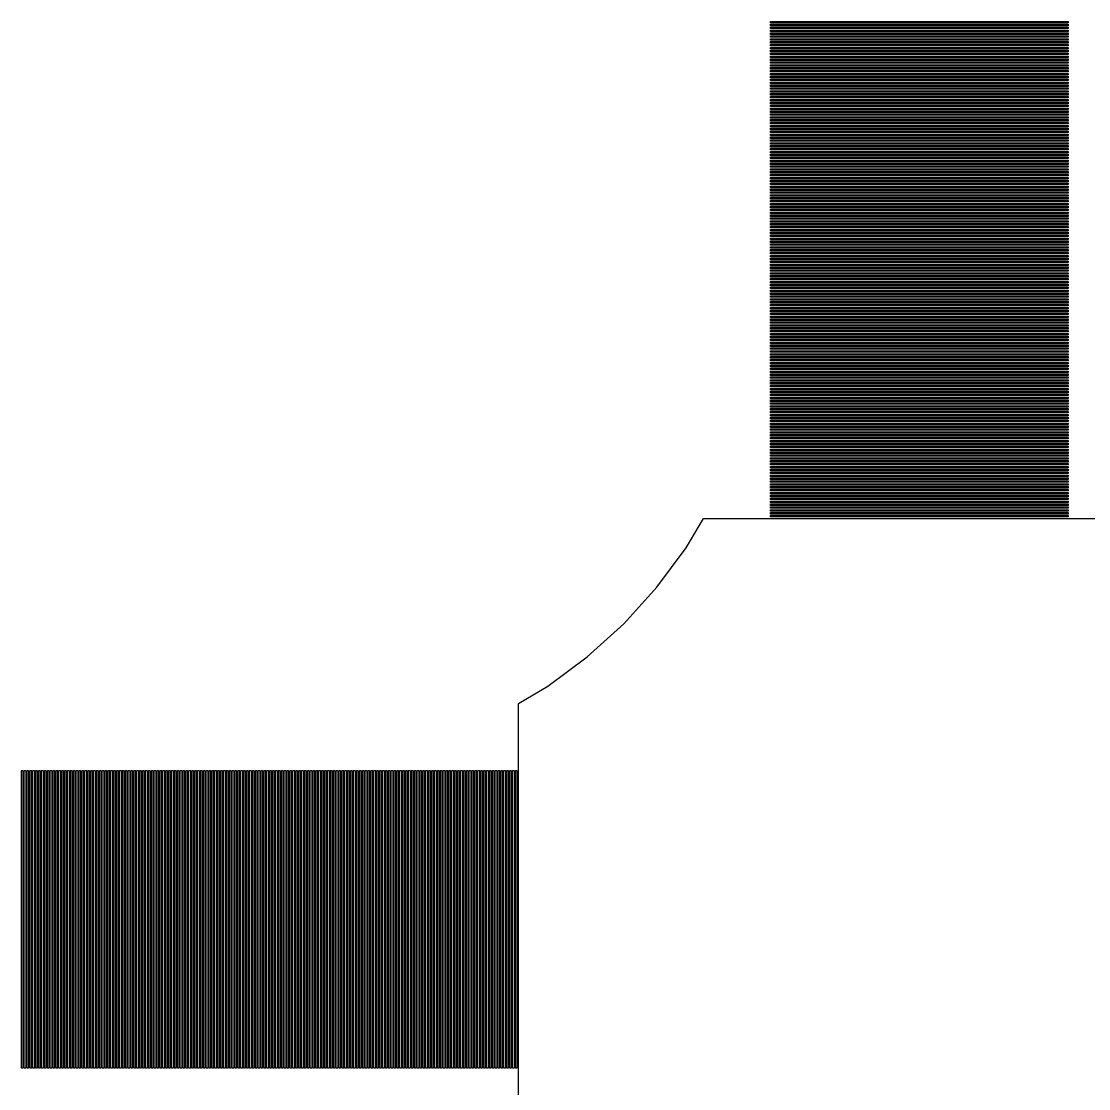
# Model space of a CAD drawing. Extents: x -5 to 92, y -13 to 39.
# Drawn here: x 77.78 to 85.17, y 11.83 to 19.21 of the extents above; entities that cross this region are included whole.
import ezdxf

# ---------------------------------------------------------------- set-up
doc = ezdxf.new("R2010")
doc.units = 0

msp = doc.modelspace()

# ---------------------------------------------------------------- linework, layer by layer
for p, q in [((82.97, 19.205), (82.97, 19.215)), ((82.97, 19.215), (85.03, 19.215)), ((85.03, 19.215), (85.03, 19.205)), ((85.03, 19.205), (82.97, 19.205)), ((82.97, 19.185), (82.97, 19.195)), ((82.97, 19.195), (85.03, 19.195)), ((85.03, 19.185), (82.97, 19.185)), ((82.97, 19.165), (82.97, 19.175)), ((82.97, 19.175), (85.03, 19.175)), ((85.03, 19.165), (82.97, 19.165)), ((82.97, 19.145), (82.97, 19.155)), ((82.97, 19.155), (85.03, 19.155)), ((85.03, 19.145), (82.97, 19.145)), ((82.97, 19.125), (82.97, 19.135)), ((82.97, 19.135), (85.03, 19.135)), ((85.03, 19.195), (85.03, 19.185)), ((85.03, 19.175), (85.03, 19.165)), ((85.03, 19.155), (85.03, 19.145)), ((85.03, 19.135), (85.03, 19.125)), ((85.03, 19.125), (82.97, 19.125)), ((82.97, 19.105), (82.97, 19.115)), ((82.97, 19.115), (85.03, 19.115)), ((85.03, 19.105), (82.97, 19.105)), ((82.97, 19.085), (82.97, 19.095)), ((82.97, 19.095), (85.03, 19.095)), ((85.03, 19.085), (82.97, 19.085)), ((82.97, 19.065), (82.97, 19.075)), ((82.97, 19.075), (85.03, 19.075)), ((85.03, 19.065), (82.97, 19.065)), ((85.03, 19.115), (85.03, 19.105)), ((85.03, 19.095), (85.03, 19.085)), ((85.03, 19.075), (85.03, 19.065)), ((82.97, 19.045), (82.97, 19.055)), ((82.97, 19.055), (85.03, 19.055)), ((85.03, 19.045), (82.97, 19.045)), ((82.97, 19.025), (82.97, 19.035)), ((82.97, 19.035), (85.03, 19.035)), ((85.03, 19.025), (82.97, 19.025)), ((82.97, 19.005), (82.97, 19.015)), ((82.97, 19.015), (85.03, 19.015)), ((85.03, 19.005), (82.97, 19.005)), ((82.97, 18.985), (82.97, 18.995)), ((82.97, 18.995), (85.03, 18.995)), ((85.03, 18.985), (82.97, 18.985)), ((85.03, 19.055), (85.03, 19.045)), ((85.03, 19.035), (85.03, 19.025)), ((85.03, 19.015), (85.03, 19.005)), ((85.03, 18.995), (85.03, 18.985)), ((82.97, 18.965), (82.97, 18.975)), ((82.97, 18.975), (85.03, 18.975)), ((85.03, 18.965), (82.97, 18.965)), ((82.97, 18.945), (82.97, 18.955)), ((82.97, 18.955), (85.03, 18.955)), ((85.03, 18.945), (82.97, 18.945)), ((82.97, 18.925), (82.97, 18.935)), ((82.97, 18.935), (85.03, 18.935)), ((85.03, 18.925), (82.97, 18.925)), ((82.97, 18.905), (82.97, 18.915)), ((82.97, 18.915), (85.03, 18.915)), ((85.03, 18.975), (85.03, 18.965)), ((85.03, 18.955), (85.03, 18.945)), ((85.03, 18.935), (85.03, 18.925)), ((85.03, 18.915), (85.03, 18.905)), ((85.03, 18.905), (82.97, 18.905)), ((82.97, 18.885), (82.97, 18.895)), ((82.97, 18.895), (85.03, 18.895)), ((85.03, 18.885), (82.97, 18.885)), ((82.97, 18.865), (82.97, 18.875)), ((82.97, 18.875), (85.03, 18.875)), ((85.03, 18.865), (82.97, 18.865)), ((82.97, 18.845), (82.97, 18.855)), ((82.97, 18.855), (85.03, 18.855)), ((85.03, 18.845), (82.97, 18.845)), ((85.03, 18.895), (85.03, 18.885)), ((85.03, 18.875), (85.03, 18.865)), ((85.03, 18.855), (85.03, 18.845)), ((82.97, 18.825), (82.97, 18.835)), ((82.97, 18.835), (85.03, 18.835)), ((85.03, 18.825), (82.97, 18.825)), ((82.97, 18.805), (82.97, 18.815)), ((82.97, 18.815), (85.03, 18.815)), ((85.03, 18.805), (82.97, 18.805)), ((82.97, 18.785), (82.97, 18.795)), ((82.97, 18.795), (85.03, 18.795)), ((85.03, 18.785), (82.97, 18.785)), ((82.97, 18.765), (82.97, 18.775)), ((82.97, 18.775), (85.03, 18.775)), ((85.03, 18.765), (82.97, 18.765)), ((85.03, 18.835), (85.03, 18.825)), ((85.03, 18.815), (85.03, 18.805)), ((85.03, 18.795), (85.03, 18.785)), ((85.03, 18.775), (85.03, 18.765)), ((82.97, 18.745), (82.97, 18.755)), ((82.97, 18.755), (85.03, 18.755)), ((85.03, 18.745), (82.97, 18.745)), ((82.97, 18.725), (82.97, 18.735)), ((82.97, 18.735), (85.03, 18.735)), ((85.03, 18.725), (82.97, 18.725)), ((82.97, 18.705), (82.97, 18.715)), ((82.97, 18.715), (85.03, 18.715)), ((85.03, 18.705), (82.97, 18.705)), ((82.97, 18.685), (82.97, 18.695)), ((82.97, 18.695), (85.03, 18.695)), ((85.03, 18.755), (85.03, 18.745)), ((85.03, 18.735), (85.03, 18.725)), ((85.03, 18.715), (85.03, 18.705)), ((85.03, 18.695), (85.03, 18.685)), ((85.03, 18.685), (82.97, 18.685)), ((82.97, 18.665), (82.97, 18.675)), ((82.97, 18.675), (85.03, 18.675)), ((85.03, 18.665), (82.97, 18.665)), ((82.97, 18.645), (82.97, 18.655)), ((82.97, 18.655), (85.03, 18.655)), ((85.03, 18.645), (82.97, 18.645)), ((82.97, 18.625), (82.97, 18.635)), ((82.97, 18.635), (85.03, 18.635)), ((85.03, 18.625), (82.97, 18.625)), ((82.97, 18.605), (82.97, 18.615)), ((82.97, 18.615), (85.03, 18.615)), ((85.03, 18.675), (85.03, 18.665)), ((85.03, 18.655), (85.03, 18.645)), ((85.03, 18.635), (85.03, 18.625)), ((85.03, 18.615), (85.03, 18.605)), ((85.03, 18.605), (82.97, 18.605)), ((82.97, 18.585), (82.97, 18.595)), ((82.97, 18.595), (85.03, 18.595)), ((85.03, 18.585), (82.97, 18.585)), ((82.97, 18.565), (82.97, 18.575)), ((82.97, 18.575), (85.03, 18.575)), ((85.03, 18.565), (82.97, 18.565)), ((82.97, 18.545), (82.97, 18.555)), ((82.97, 18.555), (85.03, 18.555)), ((85.03, 18.545), (82.97, 18.545)), ((85.03, 18.595), (85.03, 18.585)), ((85.03, 18.575), (85.03, 18.565)), ((85.03, 18.555), (85.03, 18.545)), ((82.97, 18.525), (82.97, 18.535)), ((82.97, 18.535), (85.03, 18.535)), ((85.03, 18.525), (82.97, 18.525)), ((82.97, 18.505), (82.97, 18.515)), ((82.97, 18.515), (85.03, 18.515)), ((85.03, 18.505), (82.97, 18.505)), ((82.97, 18.485), (82.97, 18.495)), ((82.97, 18.495), (85.03, 18.495)), ((85.03, 18.485), (82.97, 18.485)), ((82.97, 18.465), (82.97, 18.475)), ((82.97, 18.475), (85.03, 18.475)), ((85.03, 18.535), (85.03, 18.525)), ((85.03, 18.515), (85.03, 18.505)), ((85.03, 18.495), (85.03, 18.485)), ((85.03, 18.475), (85.03, 18.465)), ((85.03, 18.465), (82.97, 18.465)), ((82.97, 18.445), (82.97, 18.455)), ((82.97, 18.455), (85.03, 18.455)), ((85.03, 18.445), (82.97, 18.445)), ((82.97, 18.425), (82.97, 18.435)), ((82.97, 18.435), (85.03, 18.435)), ((85.03, 18.425), (82.97, 18.425)), ((82.97, 18.405), (82.97, 18.415)), ((82.97, 18.415), (85.03, 18.415)), ((85.03, 18.405), (82.97, 18.405)), ((82.97, 18.385), (82.97, 18.395)), ((82.97, 18.395), (85.03, 18.395)), ((85.03, 18.455), (85.03, 18.445)), ((85.03, 18.435), (85.03, 18.425)), ((85.03, 18.415), (85.03, 18.405)), ((85.03, 18.395), (85.03, 18.385)), ((85.03, 18.385), (82.97, 18.385)), ((82.97, 18.365), (82.97, 18.375)), ((82.97, 18.375), (85.03, 18.375)), ((85.03, 18.365), (82.97, 18.365)), ((82.97, 18.345), (82.97, 18.355)), ((82.97, 18.355), (85.03, 18.355)), ((85.03, 18.345), (82.97, 18.345)), ((82.97, 18.325), (82.97, 18.335)), ((82.97, 18.335), (85.03, 18.335)), ((85.03, 18.325), (82.97, 18.325)), ((85.03, 18.375), (85.03, 18.365)), ((85.03, 18.355), (85.03, 18.345)), ((85.03, 18.335), (85.03, 18.325)), ((82.97, 18.305), (82.97, 18.315)), ((82.97, 18.315), (85.03, 18.315)), ((85.03, 18.305), (82.97, 18.305)), ((82.97, 18.285), (82.97, 18.295)), ((82.97, 18.295), (85.03, 18.295)), ((85.03, 18.285), (82.97, 18.285)), ((82.97, 18.265), (82.97, 18.275)), ((82.97, 18.275), (85.03, 18.275)), ((85.03, 18.265), (82.97, 18.265)), ((82.97, 18.245), (82.97, 18.255)), ((82.97, 18.255), (85.03, 18.255)), ((85.03, 18.315), (85.03, 18.305)), ((85.03, 18.295), (85.03, 18.285)), ((85.03, 18.275), (85.03, 18.265)), ((85.03, 18.255), (85.03, 18.245)), ((85.03, 18.245), (82.97, 18.245)), ((82.97, 18.225), (82.97, 18.235)), ((82.97, 18.235), (85.03, 18.235)), ((85.03, 18.225), (82.97, 18.225)), ((82.97, 18.205), (82.97, 18.215)), ((82.97, 18.215), (85.03, 18.215)), ((85.03, 18.205), (82.97, 18.205)), ((82.97, 18.185), (82.97, 18.195)), ((82.97, 18.195), (85.03, 18.195)), ((85.03, 18.185), (82.97, 18.185)), ((82.97, 18.165), (82.97, 18.175)), ((82.97, 18.175), (85.03, 18.175)), ((85.03, 18.235), (85.03, 18.225)), ((85.03, 18.215), (85.03, 18.205)), ((85.03, 18.195), (85.03, 18.185)), ((85.03, 18.175), (85.03, 18.165)), ((85.03, 18.165), (82.97, 18.165)), ((82.97, 18.145), (82.97, 18.155)), ((82.97, 18.155), (85.03, 18.155)), ((85.03, 18.145), (82.97, 18.145)), ((82.97, 18.125), (82.97, 18.135)), ((82.97, 18.135), (85.03, 18.135)), ((85.03, 18.125), (82.97, 18.125)), ((82.97, 18.105), (82.97, 18.115)), ((82.97, 18.115), (85.03, 18.115)), ((85.03, 18.105), (82.97, 18.105)), ((85.03, 18.155), (85.03, 18.145)), ((85.03, 18.135), (85.03, 18.125)), ((85.03, 18.115), (85.03, 18.105)), ((82.97, 18.085), (82.97, 18.095)), ((82.97, 18.095), (85.03, 18.095)), ((85.03, 18.085), (82.97, 18.085)), ((82.97, 18.065), (82.97, 18.075)), ((82.97, 18.075), (85.03, 18.075)), ((85.03, 18.065), (82.97, 18.065)), ((82.97, 18.045), (82.97, 18.055)), ((82.97, 18.055), (85.03, 18.055)), ((85.03, 18.045), (82.97, 18.045)), ((82.97, 18.025), (82.97, 18.035)), ((82.97, 18.035), (85.03, 18.035)), ((85.03, 18.025), (82.97, 18.025)), ((85.03, 18.095), (85.03, 18.085)), ((85.03, 18.075), (85.03, 18.065)), ((85.03, 18.055), (85.03, 18.045)), ((85.03, 18.035), (85.03, 18.025)), ((82.97, 18.005), (82.97, 18.015)), ((82.97, 18.015), (85.03, 18.015)), ((85.03, 18.005), (82.97, 18.005)), ((82.97, 17.985), (82.97, 17.995)), ((82.97, 17.995), (85.03, 17.995)), ((85.03, 17.985), (82.97, 17.985)), ((82.97, 17.965), (82.97, 17.975)), ((82.97, 17.975), (85.03, 17.975)), ((85.03, 17.965), (82.97, 17.965)), ((82.97, 17.945), (82.97, 17.955)), ((82.97, 17.955), (85.03, 17.955)), ((85.03, 18.015), (85.03, 18.005)), ((85.03, 17.995), (85.03, 17.985)), ((85.03, 17.975), (85.03, 17.965)), ((85.03, 17.955), (85.03, 17.945)), ((85.03, 17.945), (82.97, 17.945)), ((82.97, 17.925), (82.97, 17.935)), ((82.97, 17.935), (85.03, 17.935)), ((85.03, 17.925), (82.97, 17.925)), ((82.97, 17.905), (82.97, 17.915)), ((82.97, 17.915), (85.03, 17.915)), ((85.03, 17.905), (82.97, 17.905)), ((82.97, 17.885), (82.97, 17.895)), ((82.97, 17.895), (85.03, 17.895)), ((85.03, 17.885), (82.97, 17.885)), ((85.03, 17.935), (85.03, 17.925)), ((85.03, 17.915), (85.03, 17.905)), ((85.03, 17.895), (85.03, 17.885)), ((82.97, 17.865), (82.97, 17.875)), ((82.97, 17.875), (85.03, 17.875)), ((85.03, 17.865), (82.97, 17.865)), ((82.97, 17.845), (82.97, 17.855)), ((82.97, 17.855), (85.03, 17.855)), ((85.03, 17.845), (82.97, 17.845)), ((82.97, 17.825), (82.97, 17.835)), ((82.97, 17.835), (85.03, 17.835)), ((85.03, 17.825), (82.97, 17.825)), ((82.97, 17.805), (82.97, 17.815)), ((82.97, 17.815), (85.03, 17.815)), ((85.03, 17.805), (82.97, 17.805)), ((85.03, 17.875), (85.03, 17.865)), ((85.03, 17.855), (85.03, 17.845)), ((85.03, 17.835), (85.03, 17.825)), ((85.03, 17.815), (85.03, 17.805)), ((82.97, 17.785), (82.97, 17.795)), ((82.97, 17.795), (85.03, 17.795)), ((85.03, 17.785), (82.97, 17.785)), ((82.97, 17.765), (82.97, 17.775)), ((82.97, 17.775), (85.03, 17.775)), ((85.03, 17.765), (82.97, 17.765)), ((82.97, 17.745), (82.97, 17.755)), ((82.97, 17.755), (85.03, 17.755)), ((85.03, 17.745), (82.97, 17.745)), ((82.97, 17.725), (82.97, 17.735)), ((82.97, 17.735), (85.03, 17.735)), ((85.03, 17.795), (85.03, 17.785)), ((85.03, 17.775), (85.03, 17.765)), ((85.03, 17.755), (85.03, 17.745)), ((85.03, 17.735), (85.03, 17.725)), ((85.03, 17.725), (82.97, 17.725)), ((82.97, 17.705), (82.97, 17.715)), ((82.97, 17.715), (85.03, 17.715)), ((85.03, 17.705), (82.97, 17.705)), ((82.97, 17.685), (82.97, 17.695)), ((82.97, 17.695), (85.03, 17.695)), ((85.03, 17.685), (82.97, 17.685)), ((82.97, 17.665), (82.97, 17.675)), ((82.97, 17.675), (85.03, 17.675)), ((85.03, 17.665), (82.97, 17.665)), ((82.97, 17.645), (82.97, 17.655)), ((82.97, 17.655), (85.03, 17.655)), ((85.03, 17.715), (85.03, 17.705)), ((85.03, 17.695), (85.03, 17.685)), ((85.03, 17.675), (85.03, 17.665)), ((85.03, 17.655), (85.03, 17.645)), ((85.03, 17.645), (82.97, 17.645)), ((82.97, 17.625), (82.97, 17.635)), ((82.97, 17.635), (85.03, 17.635)), ((85.03, 17.625), (82.97, 17.625)), ((82.97, 17.605), (82.97, 17.615)), ((82.97, 17.615), (85.03, 17.615)), ((85.03, 17.605), (82.97, 17.605)), ((82.97, 17.585), (82.97, 17.595)), ((82.97, 17.595), (85.03, 17.595)), ((85.03, 17.585), (82.97, 17.585)), ((85.03, 17.635), (85.03, 17.625)), ((85.03, 17.615), (85.03, 17.605)), ((85.03, 17.595), (85.03, 17.585)), ((82.97, 17.565), (82.97, 17.575)), ((82.97, 17.575), (85.03, 17.575)), ((85.03, 17.565), (82.97, 17.565)), ((82.97, 17.545), (82.97, 17.555)), ((82.97, 17.555), (85.03, 17.555)), ((85.03, 17.545), (82.97, 17.545)), ((82.97, 17.525), (82.97, 17.535)), ((82.97, 17.535), (85.03, 17.535)), ((85.03, 17.525), (82.97, 17.525)), ((82.97, 17.505), (82.97, 17.515)), ((82.97, 17.515), (85.03, 17.515)), ((85.03, 17.575), (85.03, 17.565)), ((85.03, 17.555), (85.03, 17.545)), ((85.03, 17.535), (85.03, 17.525)), ((85.03, 17.515), (85.03, 17.505)), ((85.03, 17.505), (82.97, 17.505)), ((82.97, 17.485), (82.97, 17.495)), ((82.97, 17.495), (85.03, 17.495)), ((85.03, 17.485), (82.97, 17.485)), ((82.97, 17.465), (82.97, 17.475)), ((82.97, 17.475), (85.03, 17.475)), ((85.03, 17.465), (82.97, 17.465)), ((82.97, 17.445), (82.97, 17.455)), ((82.97, 17.455), (85.03, 17.455)), ((85.03, 17.445), (82.97, 17.445)), ((82.97, 17.425), (82.97, 17.435)), ((82.97, 17.435), (85.03, 17.435)), ((85.03, 17.495), (85.03, 17.485)), ((85.03, 17.475), (85.03, 17.465)), ((85.03, 17.455), (85.03, 17.445)), ((85.03, 17.435), (85.03, 17.425)), ((85.03, 17.425), (82.97, 17.425)), ((82.97, 17.405), (82.97, 17.415)), ((82.97, 17.415), (85.03, 17.415)), ((85.03, 17.405), (82.97, 17.405)), ((82.97, 17.385), (82.97, 17.395)), ((82.97, 17.395), (85.03, 17.395)), ((85.03, 17.385), (82.97, 17.385)), ((82.97, 17.365), (82.97, 17.375)), ((82.97, 17.375), (85.03, 17.375)), ((85.03, 17.365), (82.97, 17.365)), ((85.03, 17.415), (85.03, 17.405)), ((85.03, 17.395), (85.03, 17.385)), ((85.03, 17.375), (85.03, 17.365)), ((82.97, 17.345), (82.97, 17.355)), ((82.97, 17.355), (85.03, 17.355)), ((85.03, 17.345), (82.97, 17.345)), ((82.97, 17.325), (82.97, 17.335)), ((82.97, 17.335), (85.03, 17.335)), ((85.03, 17.325), (82.97, 17.325)), ((82.97, 17.305), (82.97, 17.315)), ((82.97, 17.315), (85.03, 17.315)), ((85.03, 17.305), (82.97, 17.305)), ((82.97, 17.285), (82.97, 17.295)), ((82.97, 17.295), (85.03, 17.295)), ((85.03, 17.355), (85.03, 17.345)), ((85.03, 17.335), (85.03, 17.325)), ((85.03, 17.315), (85.03, 17.305)), ((85.03, 17.295), (85.03, 17.285)), ((85.03, 17.285), (82.97, 17.285)), ((82.97, 17.265), (82.97, 17.275)), ((82.97, 17.275), (85.03, 17.275)), ((85.03, 17.265), (82.97, 17.265)), ((82.97, 17.245), (82.97, 17.255)), ((82.97, 17.255), (85.03, 17.255)), ((85.03, 17.245), (82.97, 17.245)), ((82.97, 17.225), (82.97, 17.235)), ((82.97, 17.235), (85.03, 17.235)), ((85.03, 17.225), (82.97, 17.225)), ((82.97, 17.205), (82.97, 17.215)), ((82.97, 17.215), (85.03, 17.215)), ((85.03, 17.275), (85.03, 17.265)), ((85.03, 17.255), (85.03, 17.245)), ((85.03, 17.235), (85.03, 17.225)), ((85.03, 17.215), (85.03, 17.205)), ((85.03, 17.205), (82.97, 17.205)), ((82.97, 17.185), (82.97, 17.195)), ((82.97, 17.195), (85.03, 17.195)), ((85.03, 17.185), (82.97, 17.185)), ((82.97, 17.165), (82.97, 17.175)), ((82.97, 17.175), (85.03, 17.175)), ((85.03, 17.165), (82.97, 17.165)), ((82.97, 17.145), (82.97, 17.155)), ((82.97, 17.155), (85.03, 17.155)), ((85.03, 17.145), (82.97, 17.145)), ((85.03, 17.195), (85.03, 17.185)), ((85.03, 17.175), (85.03, 17.165)), ((85.03, 17.155), (85.03, 17.145)), ((82.97, 17.125), (82.97, 17.135)), ((82.97, 17.135), (85.03, 17.135)), ((85.03, 17.125), (82.97, 17.125)), ((82.97, 17.105), (82.97, 17.115)), ((82.97, 17.115), (85.03, 17.115)), ((85.03, 17.105), (82.97, 17.105)), ((82.97, 17.085), (82.97, 17.095)), ((82.97, 17.095), (85.03, 17.095)), ((85.03, 17.085), (82.97, 17.085)), ((82.97, 17.065), (82.97, 17.075)), ((82.97, 17.075), (85.03, 17.075)), ((85.03, 17.065), (82.97, 17.065)), ((85.03, 17.135), (85.03, 17.125)), ((85.03, 17.115), (85.03, 17.105)), ((85.03, 17.095), (85.03, 17.085)), ((85.03, 17.075), (85.03, 17.065)), ((82.97, 17.045), (82.97, 17.055)), ((82.97, 17.055), (85.03, 17.055)), ((85.03, 17.045), (82.97, 17.045)), ((82.97, 17.025), (82.97, 17.035)), ((82.97, 17.035), (85.03, 17.035)), ((85.03, 17.025), (82.97, 17.025)), ((82.97, 17.005), (82.97, 17.015)), ((82.97, 17.015), (85.03, 17.015)), ((85.03, 17.005), (82.97, 17.005)), ((82.97, 16.985), (82.97, 16.995)), ((82.97, 16.995), (85.03, 16.995)), ((85.03, 17.055), (85.03, 17.045)), ((85.03, 17.035), (85.03, 17.025)), ((85.03, 17.015), (85.03, 17.005)), ((85.03, 16.995), (85.03, 16.985)), ((85.03, 16.985), (82.97, 16.985)), ((82.97, 16.965), (82.97, 16.975)), ((82.97, 16.975), (85.03, 16.975)), ((85.03, 16.965), (82.97, 16.965)), ((82.97, 16.945), (82.97, 16.955)), ((82.97, 16.955), (85.03, 16.955)), ((85.03, 16.945), (82.97, 16.945)), ((82.97, 16.925), (82.97, 16.935)), ((82.97, 16.935), (85.03, 16.935)), ((85.03, 16.925), (82.97, 16.925)), ((85.03, 16.975), (85.03, 16.965)), ((85.03, 16.955), (85.03, 16.945)), ((85.03, 16.935), (85.03, 16.925)), ((82.97, 16.905), (82.97, 16.915)), ((82.97, 16.915), (85.03, 16.915)), ((85.03, 16.905), (82.97, 16.905)), ((82.97, 16.885), (82.97, 16.895)), ((82.97, 16.895), (85.03, 16.895)), ((85.03, 16.885), (82.97, 16.885)), ((82.97, 16.865), (82.97, 16.875)), ((82.97, 16.875), (85.03, 16.875)), ((85.03, 16.865), (82.97, 16.865)), ((82.97, 16.845), (82.97, 16.855)), ((82.97, 16.855), (85.03, 16.855)), ((85.03, 16.845), (82.97, 16.845)), ((85.03, 16.915), (85.03, 16.905)), ((85.03, 16.895), (85.03, 16.885)), ((85.03, 16.875), (85.03, 16.865)), ((85.03, 16.855), (85.03, 16.845)), ((82.97, 16.825), (82.97, 16.835)), ((82.97, 16.835), (85.03, 16.835)), ((85.03, 16.825), (82.97, 16.825)), ((82.97, 16.805), (82.97, 16.815)), ((82.97, 16.815), (85.03, 16.815)), ((85.03, 16.805), (82.97, 16.805)), ((82.97, 16.785), (82.97, 16.795)), ((82.97, 16.795), (85.03, 16.795)), ((85.03, 16.785), (82.97, 16.785)), ((82.97, 16.765), (82.97, 16.775)), ((82.97, 16.775), (85.03, 16.775)), ((85.03, 16.835), (85.03, 16.825)), ((85.03, 16.815), (85.03, 16.805)), ((85.03, 16.795), (85.03, 16.785)), ((85.03, 16.775), (85.03, 16.765)), ((85.03, 16.765), (82.97, 16.765)), ((82.97, 16.745), (82.97, 16.755)), ((82.97, 16.755), (85.03, 16.755)), ((85.03, 16.745), (82.97, 16.745)), ((82.97, 16.725), (82.97, 16.735)), ((82.97, 16.735), (85.03, 16.735)), ((85.03, 16.725), (82.97, 16.725)), ((82.97, 16.705), (82.97, 16.715)), ((82.97, 16.715), (85.03, 16.715)), ((85.03, 16.705), (82.97, 16.705)), ((82.97, 16.685), (82.97, 16.695)), ((82.97, 16.695), (85.03, 16.695)), ((85.03, 16.755), (85.03, 16.745)), ((85.03, 16.735), (85.03, 16.725)), ((85.03, 16.715), (85.03, 16.705)), ((85.03, 16.695), (85.03, 16.685)), ((85.03, 16.685), (82.97, 16.685)), ((82.97, 16.665), (82.97, 16.675)), ((82.97, 16.675), (85.03, 16.675)), ((85.03, 16.665), (82.97, 16.665)), ((82.97, 16.645), (82.97, 16.655)), ((82.97, 16.655), (85.03, 16.655)), ((85.03, 16.645), (82.97, 16.645)), ((82.97, 16.625), (82.97, 16.635)), ((82.97, 16.635), (85.03, 16.635)), ((85.03, 16.625), (82.97, 16.625)), ((85.03, 16.675), (85.03, 16.665)), ((85.03, 16.655), (85.03, 16.645)), ((85.03, 16.635), (85.03, 16.625)), ((82.97, 16.605), (82.97, 16.615)), ((82.97, 16.615), (85.03, 16.615)), ((85.03, 16.605), (82.97, 16.605)), ((82.97, 16.585), (82.97, 16.595)), ((82.97, 16.595), (85.03, 16.595)), ((85.03, 16.585), (82.97, 16.585)), ((82.97, 16.565), (82.97, 16.575)), ((82.97, 16.575), (85.03, 16.575)), ((85.03, 16.565), (82.97, 16.565)), ((82.97, 16.545), (82.97, 16.555)), ((82.97, 16.555), (85.03, 16.555)), ((85.03, 16.615), (85.03, 16.605)), ((85.03, 16.595), (85.03, 16.585)), ((85.03, 16.575), (85.03, 16.565)), ((85.03, 16.555), (85.03, 16.545)), ((85.03, 16.545), (82.97, 16.545)), ((82.97, 16.525), (82.97, 16.535)), ((82.97, 16.535), (85.03, 16.535)), ((85.03, 16.525), (82.97, 16.525)), ((82.97, 16.505), (82.97, 16.515)), ((82.97, 16.515), (85.03, 16.515)), ((85.03, 16.505), (82.97, 16.505)), ((82.97, 16.485), (82.97, 16.495)), ((82.97, 16.495), (85.03, 16.495)), ((85.03, 16.485), (82.97, 16.485)), ((82.97, 16.465), (82.97, 16.475)), ((82.97, 16.475), (85.03, 16.475)), ((85.03, 16.535), (85.03, 16.525)), ((85.03, 16.515), (85.03, 16.505)), ((85.03, 16.495), (85.03, 16.485)), ((85.03, 16.475), (85.03, 16.465)), ((85.03, 16.465), (82.97, 16.465)), ((82.97, 16.445), (82.97, 16.455)), ((82.97, 16.455), (85.03, 16.455)), ((85.03, 16.445), (82.97, 16.445)), ((82.97, 16.425), (82.97, 16.435)), ((82.97, 16.435), (85.03, 16.435)), ((85.03, 16.425), (82.97, 16.425)), ((82.97, 16.405), (82.97, 16.415)), ((82.97, 16.415), (85.03, 16.415)), ((85.03, 16.405), (82.97, 16.405)), ((85.03, 16.455), (85.03, 16.445)), ((85.03, 16.435), (85.03, 16.425)), ((85.03, 16.415), (85.03, 16.405)), ((82.97, 16.385), (82.97, 16.395)), ((82.97, 16.395), (85.03, 16.395)), ((85.03, 16.385), (82.97, 16.385)), ((82.97, 16.365), (82.97, 16.375)), ((82.97, 16.375), (85.03, 16.375)), ((85.03, 16.365), (82.97, 16.365)), ((82.97, 16.345), (82.97, 16.355)), ((82.97, 16.355), (85.03, 16.355)), ((85.03, 16.345), (82.97, 16.345)), ((82.97, 16.325), (82.97, 16.335)), ((82.97, 16.335), (85.03, 16.335)), ((85.03, 16.395), (85.03, 16.385)), ((85.03, 16.375), (85.03, 16.365)), ((85.03, 16.355), (85.03, 16.345)), ((85.03, 16.335), (85.03, 16.325)), ((85.03, 16.325), (82.97, 16.325)), ((82.97, 16.305), (82.97, 16.315)), ((82.97, 16.315), (85.03, 16.315)), ((85.03, 16.305), (82.97, 16.305)), ((82.97, 16.285), (82.97, 16.295)), ((82.97, 16.295), (85.03, 16.295)), ((85.03, 16.285), (82.97, 16.285)), ((82.97, 16.265), (82.97, 16.275)), ((82.97, 16.275), (85.03, 16.275)), ((85.03, 16.265), (82.97, 16.265)), ((82.97, 16.245), (82.97, 16.255)), ((82.97, 16.255), (85.03, 16.255)), ((85.03, 16.315), (85.03, 16.305)), ((85.03, 16.295), (85.03, 16.285)), ((85.03, 16.275), (85.03, 16.265)), ((85.03, 16.255), (85.03, 16.245)), ((85.03, 16.245), (82.97, 16.245)), ((82.97, 16.225), (82.97, 16.235)), ((82.97, 16.235), (85.03, 16.235)), ((85.03, 16.225), (82.97, 16.225)), ((82.97, 16.205), (82.97, 16.215)), ((82.97, 16.215), (85.03, 16.215)), ((85.03, 16.205), (82.97, 16.205)), ((82.97, 16.185), (82.97, 16.195)), ((82.97, 16.195), (85.03, 16.195)), ((85.03, 16.185), (82.97, 16.185)), ((85.03, 16.235), (85.03, 16.225)), ((85.03, 16.215), (85.03, 16.205)), ((85.03, 16.195), (85.03, 16.185)), ((82.97, 16.165), (82.97, 16.175)), ((82.97, 16.175), (85.03, 16.175)), ((85.03, 16.165), (82.97, 16.165)), ((82.97, 16.145), (82.97, 16.155)), ((82.97, 16.155), (85.03, 16.155)), ((85.03, 16.145), (82.97, 16.145)), ((82.97, 16.125), (82.97, 16.135)), ((82.97, 16.135), (85.03, 16.135)), ((85.03, 16.125), (82.97, 16.125)), ((82.97, 16.105), (82.97, 16.115)), ((82.97, 16.115), (85.03, 16.115)), ((85.03, 16.105), (82.97, 16.105)), ((85.03, 16.175), (85.03, 16.165)), ((85.03, 16.155), (85.03, 16.145)), ((85.03, 16.135), (85.03, 16.125)), ((85.03, 16.115), (85.03, 16.105)), ((82.97, 16.085), (82.97, 16.095)), ((82.97, 16.095), (85.03, 16.095)), ((85.03, 16.085), (82.97, 16.085)), ((82.97, 16.065), (82.97, 16.075)), ((82.97, 16.075), (85.03, 16.075)), ((85.03, 16.065), (82.97, 16.065)), ((82.97, 16.045), (82.97, 16.055)), ((82.97, 16.055), (85.03, 16.055)), ((85.03, 16.045), (82.97, 16.045)), ((82.97, 16.025), (82.97, 16.035)), ((82.97, 16.035), (85.03, 16.035)), ((85.03, 16.095), (85.03, 16.085)), ((85.03, 16.075), (85.03, 16.065)), ((85.03, 16.055), (85.03, 16.045)), ((85.03, 16.035), (85.03, 16.025)), ((85.03, 16.025), (82.97, 16.025)), ((82.97, 16.005), (82.97, 16.015)), ((82.97, 16.015), (85.03, 16.015)), ((85.03, 16.005), (82.97, 16.005)), ((82.97, 15.985), (82.97, 15.995)), ((82.97, 15.995), (85.03, 15.995)), ((85.03, 15.985), (82.97, 15.985)), ((82.97, 15.965), (82.97, 15.975)), ((82.97, 15.975), (85.03, 15.975)), ((85.03, 15.965), (82.97, 15.965)), ((85.03, 16.015), (85.03, 16.005)), ((85.03, 15.995), (85.03, 15.985)), ((85.03, 15.975), (85.03, 15.965)), ((82.97, 15.945), (82.97, 15.955)), ((82.97, 15.955), (85.03, 15.955)), ((85.03, 15.945), (82.97, 15.945)), ((82.97, 15.925), (82.97, 15.935)), ((82.97, 15.935), (85.03, 15.935)), ((85.03, 15.925), (82.97, 15.925)), ((82.97, 15.905), (82.97, 15.915)), ((82.97, 15.915), (85.03, 15.915)), ((85.03, 15.905), (82.97, 15.905)), ((82.97, 15.885), (82.97, 15.895)), ((82.97, 15.895), (85.03, 15.895)), ((85.03, 15.885), (82.97, 15.885)), ((85.03, 15.955), (85.03, 15.945)), ((85.03, 15.935), (85.03, 15.925)), ((85.03, 15.915), (85.03, 15.905)), ((85.03, 15.895), (85.03, 15.885)), ((82.97, 15.865), (82.97, 15.875)), ((82.97, 15.875), (85.03, 15.875)), ((85.03, 15.865), (82.97, 15.865)), ((82.97, 15.845), (82.97, 15.855)), ((82.97, 15.855), (85.03, 15.855)), ((85.03, 15.845), (82.97, 15.845)), ((82.97, 15.825), (82.97, 15.835)), ((82.97, 15.835), (85.03, 15.835)), ((85.03, 15.825), (82.97, 15.825)), ((82.97, 15.805), (82.97, 15.815)), ((82.97, 15.815), (85.03, 15.815)), ((85.03, 15.875), (85.03, 15.865)), ((85.03, 15.855), (85.03, 15.845)), ((85.03, 15.835), (85.03, 15.825)), ((85.03, 15.815), (85.03, 15.805)), ((82.3852, 15.5722), (82.5068, 15.775)), ((82.5068, 15.775), (85.4932, 15.775)), ((85.03, 15.805), (82.97, 15.805)), ((82.97, 15.785), (82.97, 15.795)), ((82.97, 15.795), (85.03, 15.795)), ((85.03, 15.785), (82.97, 15.785)), ((85.03, 15.795), (85.03, 15.785)), ((82.1824, 15.2987), (82.3852, 15.5722)), ((81.9537, 15.0463), (82.1824, 15.2987)), ((81.7014, 14.8177), (81.9537, 15.0463)), ((81.4278, 14.6148), (81.7014, 14.8177)), ((81.225, 14.4932), (81.4278, 14.6148)), ((81.225, 11.5068), (81.225, 14.4932)), ((77.785, 11.97), (77.785, 14.03)), ((77.785, 14.03), (77.795, 14.03)), ((77.795, 14.03), (77.795, 11.97)), ((77.805, 11.97), (77.805, 14.03)), ((77.805, 14.03), (77.815, 14.03)), ((77.815, 14.03), (77.815, 11.97)), ((77.825, 11.97), (77.825, 14.03)), ((77.825, 14.03), (77.835, 14.03)), ((77.835, 14.03), (77.835, 11.97)), ((77.845, 11.97), (77.845, 14.03)), ((77.845, 14.03), (77.855, 14.03)), ((77.855, 14.03), (77.855, 11.97)), ((77.865, 11.97), (77.865, 14.03)), ((77.865, 14.03), (77.875, 14.03)), ((77.875, 14.03), (77.875, 11.97)), ((77.885, 11.97), (77.885, 14.03)), ((77.885, 14.03), (77.895, 14.03)), ((77.895, 14.03), (77.895, 11.97)), ((77.905, 11.97), (77.905, 14.03)), ((77.905, 14.03), (77.915, 14.03)), ((77.915, 14.03), (77.915, 11.97)), ((77.925, 11.97), (77.925, 14.03)), ((77.925, 14.03), (77.935, 14.03)), ((77.935, 14.03), (77.935, 11.97)), ((77.945, 11.97), (77.945, 14.03)), ((77.945, 14.03), (77.955, 14.03)), ((77.955, 14.03), (77.955, 11.97)), ((77.965, 11.97), (77.965, 14.03)), ((77.965, 14.03), (77.975, 14.03)), ((77.975, 14.03), (77.975, 11.97)), ((77.985, 11.97), (77.985, 14.03)), ((77.985, 14.03), (77.995, 14.03)), ((77.995, 14.03), (77.995, 11.97)), ((78.005, 11.97), (78.005, 14.03)), ((78.005, 14.03), (78.015, 14.03)), ((78.015, 14.03), (78.015, 11.97)), ((78.025, 11.97), (78.025, 14.03)), ((78.025, 14.03), (78.035, 14.03)), ((78.035, 14.03), (78.035, 11.97)), ((78.045, 11.97), (78.045, 14.03)), ((78.045, 14.03), (78.055, 14.03)), ((78.055, 14.03), (78.055, 11.97)), ((78.065, 11.97), (78.065, 14.03)), ((78.065, 14.03), (78.075, 14.03)), ((78.075, 14.03), (78.075, 11.97)), ((78.085, 11.97), (78.085, 14.03)), ((78.085, 14.03), (78.095, 14.03)), ((78.095, 14.03), (78.095, 11.97)), ((78.105, 11.97), (78.105, 14.03)), ((78.105, 14.03), (78.115, 14.03)), ((78.115, 14.03), (78.115, 11.97)), ((78.125, 11.97), (78.125, 14.03)), ((78.125, 14.03), (78.135, 14.03)), ((78.135, 14.03), (78.135, 11.97)), ((78.145, 11.97), (78.145, 14.03)), ((78.145, 14.03), (78.155, 14.03)), ((78.155, 14.03), (78.155, 11.97)), ((78.165, 11.97), (78.165, 14.03)), ((78.165, 14.03), (78.175, 14.03)), ((78.175, 14.03), (78.175, 11.97)), ((78.185, 11.97), (78.185, 14.03)), ((78.185, 14.03), (78.195, 14.03)), ((78.195, 14.03), (78.195, 11.97)), ((78.205, 11.97), (78.205, 14.03)), ((78.205, 14.03), (78.215, 14.03)), ((78.215, 14.03), (78.215, 11.97)), ((78.225, 11.97), (78.225, 14.03)), ((78.225, 14.03), (78.235, 14.03)), ((78.235, 14.03), (78.235, 11.97)), ((78.245, 11.97), (78.245, 14.03)), ((78.245, 14.03), (78.255, 14.03)), ((78.255, 14.03), (78.255, 11.97)), ((78.265, 11.97), (78.265, 14.03)), ((78.265, 14.03), (78.275, 14.03)), ((78.275, 14.03), (78.275, 11.97)), ((78.285, 11.97), (78.285, 14.03)), ((78.285, 14.03), (78.295, 14.03)), ((78.295, 14.03), (78.295, 11.97)), ((78.305, 11.97), (78.305, 14.03)), ((78.305, 14.03), (78.315, 14.03)), ((78.315, 14.03), (78.315, 11.97)), ((78.325, 11.97), (78.325, 14.03)), ((78.325, 14.03), (78.335, 14.03)), ((78.335, 14.03), (78.335, 11.97)), ((78.345, 11.97), (78.345, 14.03)), ((78.345, 14.03), (78.355, 14.03)), ((78.355, 14.03), (78.355, 11.97)), ((78.365, 11.97), (78.365, 14.03)), ((78.365, 14.03), (78.375, 14.03)), ((78.375, 14.03), (78.375, 11.97)), ((78.385, 11.97), (78.385, 14.03)), ((78.385, 14.03), (78.395, 14.03)), ((78.395, 14.03), (78.395, 11.97)), ((78.405, 11.97), (78.405, 14.03)), ((78.405, 14.03), (78.415, 14.03)), ((78.415, 14.03), (78.415, 11.97)), ((78.425, 11.97), (78.425, 14.03)), ((78.425, 14.03), (78.435, 14.03)), ((78.435, 14.03), (78.435, 11.97)), ((78.445, 11.97), (78.445, 14.03)), ((78.445, 14.03), (78.455, 14.03)), ((78.455, 14.03), (78.455, 11.97)), ((78.465, 11.97), (78.465, 14.03)), ((78.465, 14.03), (78.475, 14.03)), ((78.475, 14.03), (78.475, 11.97)), ((78.485, 11.97), (78.485, 14.03)), ((78.485, 14.03), (78.495, 14.03)), ((78.495, 14.03), (78.495, 11.97)), ((78.505, 11.97), (78.505, 14.03)), ((78.505, 14.03), (78.515, 14.03)), ((78.515, 14.03), (78.515, 11.97)), ((78.525, 11.97), (78.525, 14.03)), ((78.525, 14.03), (78.535, 14.03)), ((78.535, 14.03), (78.535, 11.97)), ((78.545, 11.97), (78.545, 14.03)), ((78.545, 14.03), (78.555, 14.03)), ((78.555, 14.03), (78.555, 11.97)), ((78.565, 11.97), (78.565, 14.03)), ((78.565, 14.03), (78.575, 14.03)), ((78.575, 14.03), (78.575, 11.97)), ((78.585, 11.97), (78.585, 14.03)), ((78.585, 14.03), (78.595, 14.03)), ((78.595, 14.03), (78.595, 11.97)), ((78.605, 11.97), (78.605, 14.03)), ((78.605, 14.03), (78.615, 14.03)), ((78.615, 14.03), (78.615, 11.97)), ((78.625, 11.97), (78.625, 14.03)), ((78.625, 14.03), (78.635, 14.03)), ((78.635, 14.03), (78.635, 11.97)), ((78.645, 11.97), (78.645, 14.03)), ((78.645, 14.03), (78.655, 14.03)), ((78.655, 14.03), (78.655, 11.97)), ((78.665, 11.97), (78.665, 14.03)), ((78.665, 14.03), (78.675, 14.03)), ((78.675, 14.03), (78.675, 11.97)), ((78.685, 11.97), (78.685, 14.03)), ((78.685, 14.03), (78.695, 14.03)), ((78.695, 14.03), (78.695, 11.97)), ((78.705, 11.97), (78.705, 14.03)), ((78.705, 14.03), (78.715, 14.03)), ((78.715, 14.03), (78.715, 11.97)), ((78.725, 11.97), (78.725, 14.03)), ((78.725, 14.03), (78.735, 14.03)), ((78.735, 14.03), (78.735, 11.97)), ((78.745, 11.97), (78.745, 14.03)), ((78.745, 14.03), (78.755, 14.03)), ((78.755, 14.03), (78.755, 11.97)), ((78.765, 11.97), (78.765, 14.03)), ((78.765, 14.03), (78.775, 14.03)), ((78.775, 14.03), (78.775, 11.97)), ((78.785, 11.97), (78.785, 14.03)), ((78.785, 14.03), (78.795, 14.03)), ((78.795, 14.03), (78.795, 11.97)), ((78.805, 11.97), (78.805, 14.03)), ((78.805, 14.03), (78.815, 14.03)), ((78.815, 14.03), (78.815, 11.97)), ((78.825, 11.97), (78.825, 14.03)), ((78.825, 14.03), (78.835, 14.03)), ((78.835, 14.03), (78.835, 11.97)), ((78.845, 11.97), (78.845, 14.03)), ((78.845, 14.03), (78.855, 14.03)), ((78.855, 14.03), (78.855, 11.97)), ((78.865, 11.97), (78.865, 14.03)), ((78.865, 14.03), (78.875, 14.03)), ((78.875, 14.03), (78.875, 11.97)), ((78.885, 11.97), (78.885, 14.03)), ((78.885, 14.03), (78.895, 14.03)), ((78.895, 14.03), (78.895, 11.97)), ((78.905, 11.97), (78.905, 14.03)), ((78.905, 14.03), (78.915, 14.03)), ((78.915, 14.03), (78.915, 11.97)), ((78.925, 11.97), (78.925, 14.03)), ((78.925, 14.03), (78.935, 14.03)), ((78.935, 14.03), (78.935, 11.97)), ((78.945, 11.97), (78.945, 14.03)), ((78.945, 14.03), (78.955, 14.03)), ((78.955, 14.03), (78.955, 11.97)), ((78.965, 11.97), (78.965, 14.03)), ((78.965, 14.03), (78.975, 14.03)), ((78.975, 14.03), (78.975, 11.97)), ((78.985, 11.97), (78.985, 14.03)), ((78.985, 14.03), (78.995, 14.03)), ((78.995, 14.03), (78.995, 11.97)), ((79.005, 11.97), (79.005, 14.03)), ((79.005, 14.03), (79.015, 14.03)), ((79.015, 14.03), (79.015, 11.97)), ((79.025, 11.97), (79.025, 14.03)), ((79.025, 14.03), (79.035, 14.03)), ((79.035, 14.03), (79.035, 11.97)), ((79.045, 11.97), (79.045, 14.03)), ((79.045, 14.03), (79.055, 14.03)), ((79.055, 14.03), (79.055, 11.97)), ((79.065, 11.97), (79.065, 14.03)), ((79.065, 14.03), (79.075, 14.03)), ((79.075, 14.03), (79.075, 11.97)), ((79.085, 11.97), (79.085, 14.03)), ((79.085, 14.03), (79.095, 14.03)), ((79.095, 14.03), (79.095, 11.97)), ((79.105, 11.97), (79.105, 14.03)), ((79.105, 14.03), (79.115, 14.03)), ((79.115, 14.03), (79.115, 11.97)), ((79.125, 11.97), (79.125, 14.03)), ((79.125, 14.03), (79.135, 14.03)), ((79.135, 14.03), (79.135, 11.97)), ((79.145, 11.97), (79.145, 14.03)), ((79.145, 14.03), (79.155, 14.03)), ((79.155, 14.03), (79.155, 11.97)), ((79.165, 11.97), (79.165, 14.03)), ((79.165, 14.03), (79.175, 14.03)), ((79.175, 14.03), (79.175, 11.97)), ((79.185, 11.97), (79.185, 14.03)), ((79.185, 14.03), (79.195, 14.03)), ((79.195, 14.03), (79.195, 11.97)), ((79.205, 11.97), (79.205, 14.03)), ((79.205, 14.03), (79.215, 14.03)), ((79.215, 14.03), (79.215, 11.97)), ((79.225, 11.97), (79.225, 14.03)), ((79.225, 14.03), (79.235, 14.03)), ((79.235, 14.03), (79.235, 11.97)), ((79.245, 11.97), (79.245, 14.03)), ((79.245, 14.03), (79.255, 14.03)), ((79.255, 14.03), (79.255, 11.97)), ((79.265, 11.97), (79.265, 14.03)), ((79.265, 14.03), (79.275, 14.03)), ((79.275, 14.03), (79.275, 11.97)), ((79.285, 11.97), (79.285, 14.03)), ((79.285, 14.03), (79.295, 14.03)), ((79.295, 14.03), (79.295, 11.97)), ((79.305, 11.97), (79.305, 14.03)), ((79.305, 14.03), (79.315, 14.03)), ((79.315, 14.03), (79.315, 11.97)), ((79.325, 11.97), (79.325, 14.03)), ((79.325, 14.03), (79.335, 14.03)), ((79.335, 14.03), (79.335, 11.97)), ((79.345, 11.97), (79.345, 14.03)), ((79.345, 14.03), (79.355, 14.03)), ((79.355, 14.03), (79.355, 11.97)), ((79.365, 11.97), (79.365, 14.03)), ((79.365, 14.03), (79.375, 14.03)), ((79.375, 14.03), (79.375, 11.97)), ((79.385, 11.97), (79.385, 14.03)), ((79.385, 14.03), (79.395, 14.03)), ((79.395, 14.03), (79.395, 11.97)), ((79.405, 11.97), (79.405, 14.03)), ((79.405, 14.03), (79.415, 14.03)), ((79.415, 14.03), (79.415, 11.97)), ((79.425, 11.97), (79.425, 14.03)), ((79.425, 14.03), (79.435, 14.03)), ((79.435, 14.03), (79.435, 11.97)), ((79.445, 11.97), (79.445, 14.03)), ((79.445, 14.03), (79.455, 14.03)), ((79.455, 14.03), (79.455, 11.97)), ((79.465, 11.97), (79.465, 14.03)), ((79.465, 14.03), (79.475, 14.03)), ((79.475, 14.03), (79.475, 11.97)), ((79.485, 11.97), (79.485, 14.03)), ((79.485, 14.03), (79.495, 14.03)), ((79.495, 14.03), (79.495, 11.97)), ((79.505, 11.97), (79.505, 14.03)), ((79.505, 14.03), (79.515, 14.03)), ((79.515, 14.03), (79.515, 11.97)), ((79.525, 11.97), (79.525, 14.03)), ((79.525, 14.03), (79.535, 14.03)), ((79.535, 14.03), (79.535, 11.97)), ((79.545, 11.97), (79.545, 14.03)), ((79.545, 14.03), (79.555, 14.03)), ((79.555, 14.03), (79.555, 11.97)), ((79.565, 11.97), (79.565, 14.03)), ((79.565, 14.03), (79.575, 14.03)), ((79.575, 14.03), (79.575, 11.97)), ((79.585, 11.97), (79.585, 14.03)), ((79.585, 14.03), (79.595, 14.03)), ((79.595, 14.03), (79.595, 11.97)), ((79.605, 11.97), (79.605, 14.03)), ((79.605, 14.03), (79.615, 14.03)), ((79.615, 14.03), (79.615, 11.97)), ((79.625, 11.97), (79.625, 14.03)), ((79.625, 14.03), (79.635, 14.03)), ((79.635, 14.03), (79.635, 11.97)), ((79.645, 11.97), (79.645, 14.03)), ((79.645, 14.03), (79.655, 14.03)), ((79.655, 14.03), (79.655, 11.97)), ((79.665, 11.97), (79.665, 14.03)), ((79.665, 14.03), (79.675, 14.03)), ((79.675, 14.03), (79.675, 11.97)), ((79.685, 11.97), (79.685, 14.03)), ((79.685, 14.03), (79.695, 14.03)), ((79.695, 14.03), (79.695, 11.97)), ((79.705, 11.97), (79.705, 14.03)), ((79.705, 14.03), (79.715, 14.03)), ((79.715, 14.03), (79.715, 11.97)), ((79.725, 11.97), (79.725, 14.03)), ((79.725, 14.03), (79.735, 14.03)), ((79.735, 14.03), (79.735, 11.97)), ((79.745, 11.97), (79.745, 14.03)), ((79.745, 14.03), (79.755, 14.03)), ((79.755, 14.03), (79.755, 11.97)), ((79.765, 11.97), (79.765, 14.03)), ((79.765, 14.03), (79.775, 14.03)), ((79.775, 14.03), (79.775, 11.97)), ((79.785, 11.97), (79.785, 14.03)), ((79.785, 14.03), (79.795, 14.03)), ((79.795, 14.03), (79.795, 11.97)), ((79.805, 11.97), (79.805, 14.03)), ((79.805, 14.03), (79.815, 14.03)), ((79.815, 14.03), (79.815, 11.97)), ((79.825, 11.97), (79.825, 14.03)), ((79.825, 14.03), (79.835, 14.03)), ((79.835, 14.03), (79.835, 11.97)), ((79.845, 11.97), (79.845, 14.03)), ((79.845, 14.03), (79.855, 14.03)), ((79.855, 14.03), (79.855, 11.97)), ((79.865, 11.97), (79.865, 14.03)), ((79.865, 14.03), (79.875, 14.03)), ((79.875, 14.03), (79.875, 11.97)), ((79.885, 11.97), (79.885, 14.03)), ((79.885, 14.03), (79.895, 14.03)), ((79.895, 14.03), (79.895, 11.97)), ((79.905, 11.97), (79.905, 14.03)), ((79.905, 14.03), (79.915, 14.03)), ((79.915, 14.03), (79.915, 11.97)), ((79.925, 11.97), (79.925, 14.03)), ((79.925, 14.03), (79.935, 14.03)), ((79.935, 14.03), (79.935, 11.97)), ((79.945, 11.97), (79.945, 14.03)), ((79.945, 14.03), (79.955, 14.03)), ((79.955, 14.03), (79.955, 11.97)), ((79.965, 11.97), (79.965, 14.03)), ((79.965, 14.03), (79.975, 14.03)), ((79.975, 14.03), (79.975, 11.97)), ((79.985, 11.97), (79.985, 14.03)), ((79.985, 14.03), (79.995, 14.03)), ((79.995, 14.03), (79.995, 11.97)), ((80.005, 11.97), (80.005, 14.03)), ((80.005, 14.03), (80.015, 14.03)), ((80.015, 14.03), (80.015, 11.97)), ((80.025, 11.97), (80.025, 14.03)), ((80.025, 14.03), (80.035, 14.03)), ((80.035, 14.03), (80.035, 11.97)), ((80.045, 11.97), (80.045, 14.03)), ((80.045, 14.03), (80.055, 14.03)), ((80.055, 14.03), (80.055, 11.97)), ((80.065, 11.97), (80.065, 14.03)), ((80.065, 14.03), (80.075, 14.03)), ((80.075, 14.03), (80.075, 11.97)), ((80.085, 11.97), (80.085, 14.03)), ((80.085, 14.03), (80.095, 14.03)), ((80.095, 14.03), (80.095, 11.97)), ((80.105, 11.97), (80.105, 14.03)), ((80.105, 14.03), (80.115, 14.03)), ((80.115, 14.03), (80.115, 11.97)), ((80.125, 11.97), (80.125, 14.03)), ((80.125, 14.03), (80.135, 14.03)), ((80.135, 14.03), (80.135, 11.97)), ((80.145, 11.97), (80.145, 14.03)), ((80.145, 14.03), (80.155, 14.03)), ((80.155, 14.03), (80.155, 11.97)), ((80.165, 11.97), (80.165, 14.03)), ((80.165, 14.03), (80.175, 14.03)), ((80.175, 14.03), (80.175, 11.97)), ((80.185, 11.97), (80.185, 14.03)), ((80.185, 14.03), (80.195, 14.03)), ((80.195, 14.03), (80.195, 11.97)), ((80.205, 11.97), (80.205, 14.03)), ((80.205, 14.03), (80.215, 14.03)), ((80.215, 14.03), (80.215, 11.97)), ((80.225, 11.97), (80.225, 14.03)), ((80.225, 14.03), (80.235, 14.03)), ((80.235, 14.03), (80.235, 11.97)), ((80.245, 11.97), (80.245, 14.03)), ((80.245, 14.03), (80.255, 14.03)), ((80.255, 14.03), (80.255, 11.97)), ((80.265, 11.97), (80.265, 14.03)), ((80.265, 14.03), (80.275, 14.03)), ((80.275, 14.03), (80.275, 11.97)), ((80.285, 11.97), (80.285, 14.03)), ((80.285, 14.03), (80.295, 14.03)), ((80.295, 14.03), (80.295, 11.97)), ((80.305, 11.97), (80.305, 14.03)), ((80.305, 14.03), (80.315, 14.03)), ((80.315, 14.03), (80.315, 11.97)), ((80.325, 11.97), (80.325, 14.03)), ((80.325, 14.03), (80.335, 14.03)), ((80.335, 14.03), (80.335, 11.97)), ((80.345, 11.97), (80.345, 14.03)), ((80.345, 14.03), (80.355, 14.03)), ((80.355, 14.03), (80.355, 11.97)), ((80.365, 11.97), (80.365, 14.03)), ((80.365, 14.03), (80.375, 14.03)), ((80.375, 14.03), (80.375, 11.97)), ((80.385, 11.97), (80.385, 14.03)), ((80.385, 14.03), (80.395, 14.03)), ((80.395, 14.03), (80.395, 11.97)), ((80.405, 11.97), (80.405, 14.03)), ((80.405, 14.03), (80.415, 14.03)), ((80.415, 14.03), (80.415, 11.97)), ((80.425, 11.97), (80.425, 14.03)), ((80.425, 14.03), (80.435, 14.03)), ((80.435, 14.03), (80.435, 11.97)), ((80.445, 11.97), (80.445, 14.03)), ((80.445, 14.03), (80.455, 14.03)), ((80.455, 14.03), (80.455, 11.97)), ((80.465, 11.97), (80.465, 14.03)), ((80.465, 14.03), (80.475, 14.03)), ((80.475, 14.03), (80.475, 11.97)), ((80.485, 11.97), (80.485, 14.03)), ((80.485, 14.03), (80.495, 14.03)), ((80.495, 14.03), (80.495, 11.97)), ((80.505, 11.97), (80.505, 14.03)), ((80.505, 14.03), (80.515, 14.03)), ((80.515, 14.03), (80.515, 11.97)), ((80.525, 11.97), (80.525, 14.03)), ((80.525, 14.03), (80.535, 14.03)), ((80.535, 14.03), (80.535, 11.97)), ((80.545, 11.97), (80.545, 14.03)), ((80.545, 14.03), (80.555, 14.03)), ((80.555, 14.03), (80.555, 11.97)), ((80.565, 11.97), (80.565, 14.03)), ((80.565, 14.03), (80.575, 14.03)), ((80.575, 14.03), (80.575, 11.97)), ((80.585, 11.97), (80.585, 14.03)), ((80.585, 14.03), (80.595, 14.03)), ((80.595, 14.03), (80.595, 11.97)), ((80.605, 11.97), (80.605, 14.03)), ((80.605, 14.03), (80.615, 14.03)), ((80.615, 14.03), (80.615, 11.97)), ((80.625, 11.97), (80.625, 14.03)), ((80.625, 14.03), (80.635, 14.03)), ((80.635, 14.03), (80.635, 11.97)), ((80.645, 11.97), (80.645, 14.03)), ((80.645, 14.03), (80.655, 14.03)), ((80.655, 14.03), (80.655, 11.97)), ((80.665, 11.97), (80.665, 14.03)), ((80.665, 14.03), (80.675, 14.03)), ((80.675, 14.03), (80.675, 11.97)), ((80.685, 11.97), (80.685, 14.03)), ((80.685, 14.03), (80.695, 14.03)), ((80.695, 14.03), (80.695, 11.97)), ((80.705, 11.97), (80.705, 14.03)), ((80.705, 14.03), (80.715, 14.03)), ((80.715, 14.03), (80.715, 11.97)), ((80.725, 11.97), (80.725, 14.03)), ((80.725, 14.03), (80.735, 14.03)), ((80.735, 14.03), (80.735, 11.97)), ((80.745, 11.97), (80.745, 14.03)), ((80.745, 14.03), (80.755, 14.03)), ((80.755, 14.03), (80.755, 11.97)), ((80.765, 11.97), (80.765, 14.03)), ((80.765, 14.03), (80.775, 14.03)), ((80.775, 14.03), (80.775, 11.97)), ((80.785, 11.97), (80.785, 14.03)), ((80.785, 14.03), (80.795, 14.03)), ((80.795, 14.03), (80.795, 11.97)), ((80.805, 11.97), (80.805, 14.03)), ((80.805, 14.03), (80.815, 14.03)), ((80.815, 14.03), (80.815, 11.97)), ((80.825, 11.97), (80.825, 14.03)), ((80.825, 14.03), (80.835, 14.03)), ((80.835, 14.03), (80.835, 11.97)), ((80.845, 11.97), (80.845, 14.03)), ((80.845, 14.03), (80.855, 14.03)), ((80.855, 14.03), (80.855, 11.97)), ((80.865, 11.97), (80.865, 14.03)), ((80.865, 14.03), (80.875, 14.03)), ((80.875, 14.03), (80.875, 11.97)), ((80.885, 11.97), (80.885, 14.03)), ((80.885, 14.03), (80.895, 14.03)), ((80.895, 14.03), (80.895, 11.97)), ((80.905, 11.97), (80.905, 14.03)), ((80.905, 14.03), (80.915, 14.03)), ((80.915, 14.03), (80.915, 11.97)), ((80.925, 11.97), (80.925, 14.03)), ((80.925, 14.03), (80.935, 14.03)), ((80.935, 14.03), (80.935, 11.97)), ((80.945, 11.97), (80.945, 14.03)), ((80.945, 14.03), (80.955, 14.03)), ((80.955, 14.03), (80.955, 11.97)), ((80.965, 11.97), (80.965, 14.03)), ((80.965, 14.03), (80.975, 14.03)), ((80.975, 14.03), (80.975, 11.97)), ((80.985, 11.97), (80.985, 14.03)), ((80.985, 14.03), (80.995, 14.03)), ((80.995, 14.03), (80.995, 11.97)), ((81.005, 11.97), (81.005, 14.03)), ((81.005, 14.03), (81.015, 14.03)), ((81.015, 14.03), (81.015, 11.97)), ((81.025, 11.97), (81.025, 14.03)), ((81.025, 14.03), (81.035, 14.03)), ((81.035, 14.03), (81.035, 11.97)), ((81.045, 11.97), (81.045, 14.03)), ((81.045, 14.03), (81.055, 14.03)), ((81.055, 14.03), (81.055, 11.97)), ((81.065, 11.97), (81.065, 14.03)), ((81.065, 14.03), (81.075, 14.03)), ((81.075, 14.03), (81.075, 11.97)), ((81.085, 11.97), (81.085, 14.03)), ((81.085, 14.03), (81.095, 14.03)), ((81.095, 14.03), (81.095, 11.97)), ((81.105, 11.97), (81.105, 14.03)), ((81.105, 14.03), (81.115, 14.03)), ((81.115, 14.03), (81.115, 11.97)), ((81.125, 11.97), (81.125, 14.03)), ((81.125, 14.03), (81.135, 14.03)), ((81.135, 14.03), (81.135, 11.97)), ((81.145, 11.97), (81.145, 14.03)), ((81.145, 14.03), (81.155, 14.03)), ((81.155, 14.03), (81.155, 11.97)), ((81.165, 11.97), (81.165, 14.03)), ((81.165, 14.03), (81.175, 14.03)), ((81.175, 14.03), (81.175, 11.97)), ((81.185, 11.97), (81.185, 14.03)), ((81.185, 14.03), (81.195, 14.03)), ((81.195, 14.03), (81.195, 11.97)), ((81.205, 11.97), (81.205, 14.03)), ((81.205, 14.03), (81.215, 14.03)), ((81.215, 14.03), (81.215, 11.97)), ((77.795, 11.97), (77.785, 11.97)), ((77.815, 11.97), (77.805, 11.97)), ((77.835, 11.97), (77.825, 11.97)), ((77.855, 11.97), (77.845, 11.97)), ((77.875, 11.97), (77.865, 11.97)), ((77.895, 11.97), (77.885, 11.97)), ((77.915, 11.97), (77.905, 11.97)), ((77.935, 11.97), (77.925, 11.97)), ((77.955, 11.97), (77.945, 11.97)), ((77.975, 11.97), (77.965, 11.97)), ((77.995, 11.97), (77.985, 11.97)), ((78.015, 11.97), (78.005, 11.97)), ((78.035, 11.97), (78.025, 11.97)), ((78.055, 11.97), (78.045, 11.97)), ((78.075, 11.97), (78.065, 11.97)), ((78.095, 11.97), (78.085, 11.97)), ((78.115, 11.97), (78.105, 11.97)), ((78.135, 11.97), (78.125, 11.97)), ((78.155, 11.97), (78.145, 11.97)), ((78.175, 11.97), (78.165, 11.97)), ((78.195, 11.97), (78.185, 11.97)), ((78.215, 11.97), (78.205, 11.97)), ((78.235, 11.97), (78.225, 11.97)), ((78.255, 11.97), (78.245, 11.97)), ((78.275, 11.97), (78.265, 11.97)), ((78.295, 11.97), (78.285, 11.97)), ((78.315, 11.97), (78.305, 11.97)), ((78.335, 11.97), (78.325, 11.97)), ((78.355, 11.97), (78.345, 11.97)), ((78.375, 11.97), (78.365, 11.97)), ((78.395, 11.97), (78.385, 11.97)), ((78.415, 11.97), (78.405, 11.97)), ((78.435, 11.97), (78.425, 11.97)), ((78.455, 11.97), (78.445, 11.97)), ((78.475, 11.97), (78.465, 11.97)), ((78.495, 11.97), (78.485, 11.97)), ((78.515, 11.97), (78.505, 11.97)), ((78.535, 11.97), (78.525, 11.97)), ((78.555, 11.97), (78.545, 11.97)), ((78.575, 11.97), (78.565, 11.97)), ((78.595, 11.97), (78.585, 11.97)), ((78.615, 11.97), (78.605, 11.97)), ((78.635, 11.97), (78.625, 11.97)), ((78.655, 11.97), (78.645, 11.97)), ((78.675, 11.97), (78.665, 11.97)), ((78.695, 11.97), (78.685, 11.97)), ((78.715, 11.97), (78.705, 11.97)), ((78.735, 11.97), (78.725, 11.97)), ((78.755, 11.97), (78.745, 11.97)), ((78.775, 11.97), (78.765, 11.97)), ((78.795, 11.97), (78.785, 11.97)), ((78.815, 11.97), (78.805, 11.97)), ((78.835, 11.97), (78.825, 11.97)), ((78.855, 11.97), (78.845, 11.97)), ((78.875, 11.97), (78.865, 11.97)), ((78.895, 11.97), (78.885, 11.97)), ((78.915, 11.97), (78.905, 11.97)), ((78.935, 11.97), (78.925, 11.97)), ((78.955, 11.97), (78.945, 11.97)), ((78.975, 11.97), (78.965, 11.97)), ((78.995, 11.97), (78.985, 11.97)), ((79.015, 11.97), (79.005, 11.97)), ((79.035, 11.97), (79.025, 11.97)), ((79.055, 11.97), (79.045, 11.97)), ((79.075, 11.97), (79.065, 11.97)), ((79.095, 11.97), (79.085, 11.97)), ((79.115, 11.97), (79.105, 11.97)), ((79.135, 11.97), (79.125, 11.97)), ((79.155, 11.97), (79.145, 11.97)), ((79.175, 11.97), (79.165, 11.97)), ((79.195, 11.97), (79.185, 11.97)), ((79.215, 11.97), (79.205, 11.97)), ((79.235, 11.97), (79.225, 11.97)), ((79.255, 11.97), (79.245, 11.97)), ((79.275, 11.97), (79.265, 11.97)), ((79.295, 11.97), (79.285, 11.97)), ((79.315, 11.97), (79.305, 11.97)), ((79.335, 11.97), (79.325, 11.97)), ((79.355, 11.97), (79.345, 11.97)), ((79.375, 11.97), (79.365, 11.97)), ((79.395, 11.97), (79.385, 11.97)), ((79.415, 11.97), (79.405, 11.97)), ((79.435, 11.97), (79.425, 11.97)), ((79.455, 11.97), (79.445, 11.97)), ((79.475, 11.97), (79.465, 11.97)), ((79.495, 11.97), (79.485, 11.97)), ((79.515, 11.97), (79.505, 11.97)), ((79.535, 11.97), (79.525, 11.97)), ((79.555, 11.97), (79.545, 11.97)), ((79.575, 11.97), (79.565, 11.97)), ((79.595, 11.97), (79.585, 11.97)), ((79.615, 11.97), (79.605, 11.97)), ((79.635, 11.97), (79.625, 11.97)), ((79.655, 11.97), (79.645, 11.97)), ((79.675, 11.97), (79.665, 11.97)), ((79.695, 11.97), (79.685, 11.97)), ((79.715, 11.97), (79.705, 11.97)), ((79.735, 11.97), (79.725, 11.97)), ((79.755, 11.97), (79.745, 11.97)), ((79.775, 11.97), (79.765, 11.97)), ((79.795, 11.97), (79.785, 11.97)), ((79.815, 11.97), (79.805, 11.97)), ((79.835, 11.97), (79.825, 11.97)), ((79.855, 11.97), (79.845, 11.97)), ((79.875, 11.97), (79.865, 11.97)), ((79.895, 11.97), (79.885, 11.97)), ((79.915, 11.97), (79.905, 11.97)), ((79.935, 11.97), (79.925, 11.97)), ((79.955, 11.97), (79.945, 11.97)), ((79.975, 11.97), (79.965, 11.97)), ((79.995, 11.97), (79.985, 11.97)), ((80.015, 11.97), (80.005, 11.97)), ((80.035, 11.97), (80.025, 11.97)), ((80.055, 11.97), (80.045, 11.97)), ((80.075, 11.97), (80.065, 11.97)), ((80.095, 11.97), (80.085, 11.97)), ((80.115, 11.97), (80.105, 11.97)), ((80.135, 11.97), (80.125, 11.97)), ((80.155, 11.97), (80.145, 11.97)), ((80.175, 11.97), (80.165, 11.97)), ((80.195, 11.97), (80.185, 11.97)), ((80.215, 11.97), (80.205, 11.97)), ((80.235, 11.97), (80.225, 11.97)), ((80.255, 11.97), (80.245, 11.97)), ((80.275, 11.97), (80.265, 11.97)), ((80.295, 11.97), (80.285, 11.97)), ((80.315, 11.97), (80.305, 11.97)), ((80.335, 11.97), (80.325, 11.97)), ((80.355, 11.97), (80.345, 11.97)), ((80.375, 11.97), (80.365, 11.97)), ((80.395, 11.97), (80.385, 11.97)), ((80.415, 11.97), (80.405, 11.97)), ((80.435, 11.97), (80.425, 11.97)), ((80.455, 11.97), (80.445, 11.97)), ((80.475, 11.97), (80.465, 11.97)), ((80.495, 11.97), (80.485, 11.97)), ((80.515, 11.97), (80.505, 11.97)), ((80.535, 11.97), (80.525, 11.97)), ((80.555, 11.97), (80.545, 11.97)), ((80.575, 11.97), (80.565, 11.97)), ((80.595, 11.97), (80.585, 11.97)), ((80.615, 11.97), (80.605, 11.97)), ((80.635, 11.97), (80.625, 11.97)), ((80.655, 11.97), (80.645, 11.97)), ((80.675, 11.97), (80.665, 11.97)), ((80.695, 11.97), (80.685, 11.97)), ((80.715, 11.97), (80.705, 11.97)), ((80.735, 11.97), (80.725, 11.97)), ((80.755, 11.97), (80.745, 11.97)), ((80.775, 11.97), (80.765, 11.97)), ((80.795, 11.97), (80.785, 11.97)), ((80.815, 11.97), (80.805, 11.97)), ((80.835, 11.97), (80.825, 11.97)), ((80.855, 11.97), (80.845, 11.97)), ((80.875, 11.97), (80.865, 11.97)), ((80.895, 11.97), (80.885, 11.97)), ((80.915, 11.97), (80.905, 11.97)), ((80.935, 11.97), (80.925, 11.97)), ((80.955, 11.97), (80.945, 11.97)), ((80.975, 11.97), (80.965, 11.97)), ((80.995, 11.97), (80.985, 11.97)), ((81.015, 11.97), (81.005, 11.97)), ((81.035, 11.97), (81.025, 11.97)), ((81.055, 11.97), (81.045, 11.97)), ((81.075, 11.97), (81.065, 11.97)), ((81.095, 11.97), (81.085, 11.97)), ((81.115, 11.97), (81.105, 11.97)), ((81.135, 11.97), (81.125, 11.97)), ((81.155, 11.97), (81.145, 11.97)), ((81.175, 11.97), (81.165, 11.97)), ((81.195, 11.97), (81.185, 11.97)), ((81.215, 11.97), (81.205, 11.97))]:
    msp.add_line(p, q)

doc.saveas('drawing.dxf')
